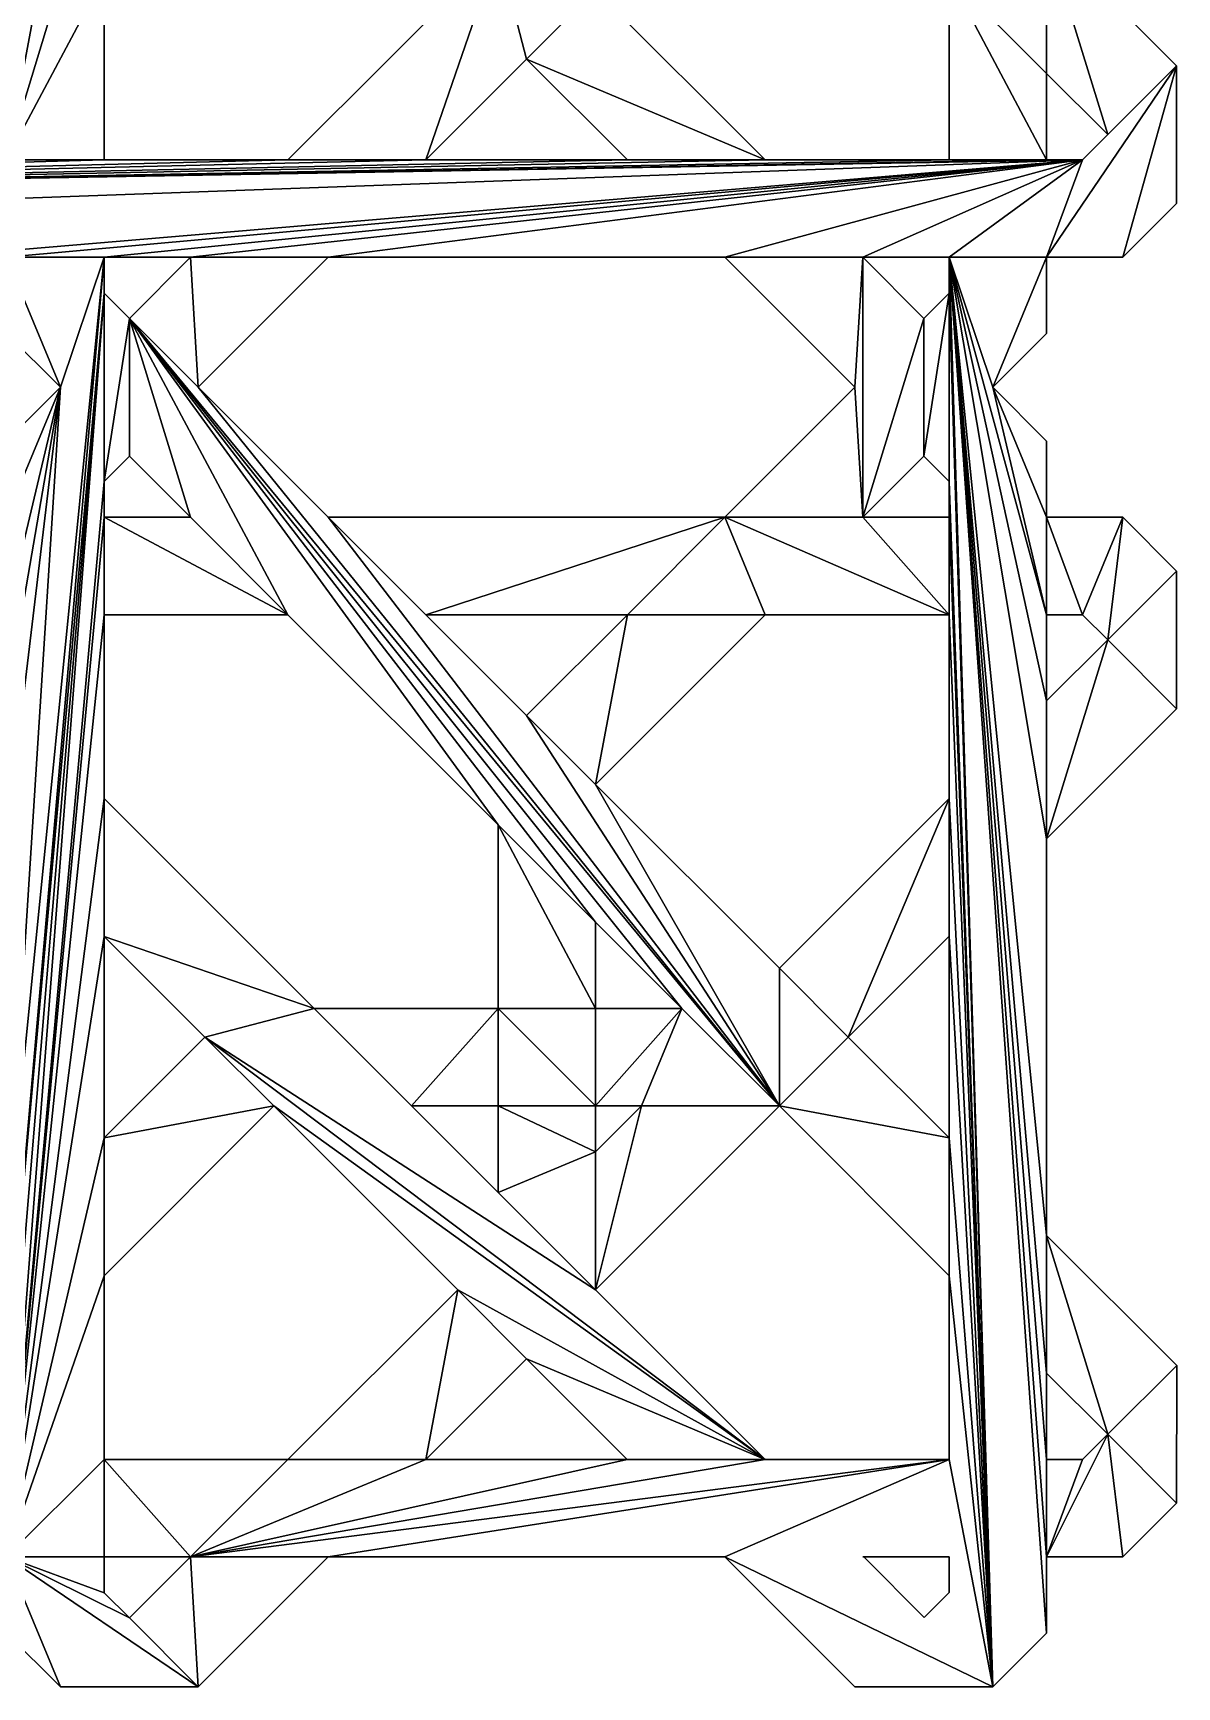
# Model space of a CAD drawing. Header units: centimetres. Extents: x -473 to 395, y -868 to 85.
# Drawn here: x 39 to 50, y 35 to 50.91 of the extents above; entities that cross this region are included whole.
import ezdxf

# ---------------------------------------------------------------- set-up
doc = ezdxf.new("R2010")
doc.units = ezdxf.units.CM
doc.layers.get('0').update_dxf_attribs({"true_color": 0x5890e1})

msp = doc.modelspace()

# ---------------------------------------------------------------- meshes
at = {"color": 7, "true_color": 0xffffff}
mesh = msp.add_polyface(dxfattribs=at)
corners = [(39.687, 52.781, -0.5), (39.687, 54.718, 0.5), (39.687, 52.781, 0.5), (39.687, 49.687, -0.5), (39.687, 51.455, -0.5), (39.687, 51.455, 0.5), (39.687, 49.687, 0.5), (39.931, 48.163, -0.5), (39.687, 48.406, -0.5), (39.687, 48.406, 0.5), (39.931, 48.163, 0.5), (39.687, 48.75, -0.5), (39.687, 48.75, 0.5), (38.75, 49.687, -0.5), (38.406, 49.687, -0.5), (38.406, 49.687, 0.5), (38.75, 49.687, 0.5), (38.163, 49.931, -0.5), (38.163, 49.931, 0.5), (38.75, 50.518, -0.5), (38.75, 50.518, 0.5), (38.75, 55.656, -0.5), (38.75, 51.843, -0.5), (38.75, 51.843, 0.5), (37.5, 50.593, -0.5), (37.5, 50.593, 0.5), (39.268, 47.5, -0.5), (38.75, 46.982, -0.5), (38.75, 46.982, 0.5), (39.268, 47.5, 0.5), (36.982, 48.75, -0.5), (37.5, 49.268, -0.5), (37.5, 49.268, 0.5), (38.018, 48.75, -0.5), (38.018, 48.75, 0.5), (38.75, 48.75, -0.5), (38.75, 48.75, 0.5), (38.75, 48.018, -0.5), (38.75, 48.018, 0.5), (39.687, 54.718, -0.5), (39.687, 56.044, -0.5), (25, 49.268, -0.5), (46.045, 49.687, -0.5), (47.813, 49.687, -0.5), (44.719, 49.687, -0.5), (42.781, 49.687, -0.5), (36.594, 49.687, -0.5), (36.837, 49.931, -0.5), (49.094, 49.687, -0.5), (39.687, 46.594, -0.5), (39.931, 46.837, -0.5), (39.687, 56.044, 0.5), (25, 49.268, 0.5), (47.813, 49.687, 0.5), (46.045, 49.687, 0.5), (44.719, 49.687, 0.5), (42.781, 49.687, 0.5), (36.837, 49.931, 0.5), (36.594, 49.687, 0.5), (49.094, 49.687, 0.5), (39.687, 46.594, 0.5)]
mesh.append_faces([[corners[k] for k in face] for face in [(0, 1, 2), (3, 5, 6), (7, 9, 10), (8, 12, 9), (13, 15, 16), (14, 18, 15), (17, 20, 18), (19, 16, 20), (22, 25, 23), (26, 28, 29), (31, 34, 32), (33, 36, 34), (35, 38, 36), (37, 29, 38), (35, 26, 37)]], dxfattribs={"vtx0": -1, "color": 7})
mesh.append_faces([[corners[k] for k in face] for face in [(19, 39, 13), (0, 13, 39), (49, 7, 50), (3, 13, 4)]], dxfattribs={"vtx0": -1, "vtx1": -1, "color": 7})
mesh.append_faces([[corners[k] for k in face] for face in [(40, 39, 19), (22, 40, 19), (41, 44, 42), (48, 31, 41), (35, 11, 26), (4, 13, 0), (51, 20, 1), (23, 20, 51), (52, 54, 55), (59, 52, 32), (36, 29, 12), (5, 2, 16)]], dxfattribs={"vtx0": -1, "vtx1": -1, "vtx2": -1, "color": 7})
mesh.append_faces([[corners[k] for k in face] for face in [(22, 19, 17), (17, 24, 22), (41, 42, 43), (41, 45, 44), (14, 46, 47), (49, 8, 7), (23, 18, 20), (18, 23, 25), (52, 53, 54), (52, 55, 56), (15, 57, 58), (60, 10, 9)]], dxfattribs={"vtx0": -1, "vtx2": -1, "color": 7})
mesh.append_faces([[corners[k] for k in face] for face in [(20, 16, 1), (2, 1, 16), (6, 5, 16)]], dxfattribs={"vtx1": -1, "vtx2": -1, "color": 7})
mesh.append_faces([[corners[k] for k in face] for face in [(3, 4, 5), (7, 8, 9), (8, 11, 12), (13, 14, 15), (14, 17, 18), (17, 19, 20), (19, 13, 16), (21, 22, 23), (22, 24, 25), (26, 27, 28), (30, 31, 32), (31, 33, 34), (33, 35, 36), (35, 37, 38), (37, 26, 29), (36, 38, 29)]], dxfattribs={"vtx2": -1, "color": 7})
mesh = msp.add_polyface(dxfattribs=at)
corners = [(48.75, 50.517, -0.5), (49.337, 49.93, -0.5), (49.337, 49.93, 0.5), (48.75, 50.517, 0.5), (48.75, 49.687, -0.5), (47.813, 54.719, -0.5), (47.813, 52.78, -0.5), (47.813, 52.78, 0.5), (46.843, 53.75, -0.5), (46.843, 53.75, 0.5), (44.412, 52.645, -0.5), (44.412, 53.474, -0.5), (44.412, 53.474, 0.5), (44.412, 52.645, 0.5), (45.242, 53.474, -0.5), (45.242, 53.474, 0.5), (44.413, 51.319, -0.5), (46.18, 53.087, -0.5), (46.18, 53.087, 0.5), (44.413, 51.319, 0.5), (47.813, 51.454, -0.5), (47.813, 51.454, 0.5), (47.813, 49.687, -0.5), (47.813, 49.687, 0.5), (46.045, 49.687, -0.5), (46.045, 49.687, 0.5), (50, 49.268, -0.5), (50, 50.593, -0.5), (50, 50.593, 0.5), (48.75, 51.842, -0.5), (48.75, 51.842, 0.5), (48.75, 55.657, 0.5), (44.412, 54.411, -0.5), (43.75, 50.657, -0.5), (43.475, 53.474, -0.5), (43.475, 51.707, -0.5), (43.475, 54.411, -0.5), (49.094, 49.687, -0.5), (44.412, 54.411, 0.5), (43.75, 50.657, 0.5), (48.75, 49.687, 0.5), (43.475, 53.474, 0.5), (43.475, 51.707, 0.5), (47.813, 54.719, 0.5), (43.475, 54.411, 0.5), (49.094, 49.687, 0.5)]
mesh.append_faces([[corners[k] for k in face] for face in [(0, 2, 3), (6, 9, 7), (10, 12, 13), (11, 15, 12), (14, 13, 15), (16, 18, 19), (17, 21, 18), (20, 23, 21), (24, 19, 25), (27, 30, 28), (29, 31, 30)]], dxfattribs={"vtx0": -1, "color": 7})
mesh.append_faces([[corners[k] for k in face] for face in [(14, 17, 10), (1, 27, 37), (0, 29, 1), (17, 29, 20), (11, 36, 14)]], dxfattribs={"vtx0": -1, "vtx1": -1, "color": 7})
mesh.append_faces([[corners[k] for k in face] for face in [(10, 16, 35), (6, 36, 32), (29, 36, 6), (20, 29, 0), (17, 36, 29), (14, 36, 17), (13, 42, 19), (7, 38, 44), (30, 7, 44), (21, 3, 30), (18, 30, 44), (15, 18, 44)]], dxfattribs={"vtx0": -1, "vtx1": -1, "vtx2": -1, "color": 7})
mesh.append_faces([[corners[k] for k in face] for face in [(32, 8, 6), (33, 16, 24), (4, 22, 20), (20, 0, 4), (34, 11, 10), (10, 17, 16), (29, 6, 5), (1, 29, 27), (38, 7, 9), (39, 25, 19), (40, 21, 23), (21, 40, 3), (41, 13, 12), (13, 19, 18), (30, 43, 7), (2, 28, 30)]], dxfattribs={"vtx0": -1, "vtx2": -1, "color": 7})
mesh.append_faces([[corners[k] for k in face] for face in [(15, 13, 18), (2, 45, 28), (3, 2, 30), (18, 21, 30), (12, 15, 44)]], dxfattribs={"vtx1": -1, "vtx2": -1, "color": 7})
mesh.append_faces([[corners[k] for k in face] for face in [(0, 1, 2), (4, 0, 3), (5, 6, 7), (6, 8, 9), (10, 11, 12), (11, 14, 15), (14, 10, 13), (16, 17, 18), (17, 20, 21), (20, 22, 23), (24, 16, 19), (26, 27, 28), (27, 29, 30)]], dxfattribs={"vtx2": -1, "color": 7})
mesh = msp.add_polyface(dxfattribs=at)
corners = [(40.656, 53.749, -0.5), (39.687, 52.781, -0.5), (39.687, 52.781, 0.5), (40.656, 53.749, 0.5), (42.781, 49.687, -0.5), (43.75, 50.657, -0.5), (43.75, 50.657, 0.5), (42.781, 49.687, 0.5), (44.719, 49.687, 0.5), (44.719, 49.687, -0.5), (41.706, 53.474, -0.5), (43.475, 53.474, -0.5), (43.475, 53.474, 0.5), (41.706, 53.474, 0.5), (43.475, 51.707, -0.5), (43.475, 51.707, 0.5), (41.455, 49.687, -0.5), (41.455, 49.687, 0.5), (39.687, 49.687, -0.5), (39.687, 49.687, 0.5), (39.687, 51.455, -0.5), (39.687, 51.455, 0.5), (40.518, 48.75, -0.5), (39.931, 48.163, -0.5), (39.931, 48.163, 0.5), (40.518, 48.75, 0.5), (39.687, 48.75, -0.5), (39.687, 48.75, 0.5), (40.593, 47.5, -0.5), (41.843, 48.75, -0.5), (41.843, 48.75, 0.5), (40.593, 47.5, 0.5), (45.657, 48.75, 0.5), (25, 49.268, -0.5), (48.75, 49.687, -0.5), (49.094, 49.687, -0.5), (42.644, 54.411, -0.5), (47.813, 49.687, -0.5), (44.412, 52.645, -0.5), (44.413, 51.319, -0.5), (38.018, 48.75, -0.5), (37.5, 49.268, -0.5), (38.75, 48.75, -0.5), (43.475, 54.411, -0.5), (44.412, 53.474, -0.5), (25, 49.268, 0.5), (49.094, 49.687, 0.5), (48.75, 49.687, 0.5), (42.644, 54.411, 0.5), (47.813, 49.687, 0.5), (44.412, 52.645, 0.5), (44.413, 51.319, 0.5), (37.5, 49.268, 0.5), (38.018, 48.75, 0.5), (38.75, 48.75, 0.5), (39.687, 46.594, 0.5), (39.931, 46.837, 0.5), (44.412, 53.474, 0.5), (43.475, 54.411, 0.5)]
mesh.append_faces([[corners[k] for k in face] for face in [(0, 2, 3), (4, 6, 7), (5, 8, 6), (9, 7, 8), (10, 12, 13), (11, 15, 12), (14, 17, 15), (16, 19, 17), (20, 13, 21), (22, 24, 25), (26, 25, 27), (28, 30, 31), (29, 32, 30)]], dxfattribs={"vtx0": -1, "color": 7})
mesh.append_faces([[corners[k] for k in face] for face in [(0, 36, 1), (43, 1, 36), (10, 43, 11), (20, 1, 10)]], dxfattribs={"vtx0": -1, "vtx1": -1, "color": 7})
mesh.append_faces([[corners[k] for k in face] for face in [(33, 37, 34), (14, 39, 5), (35, 26, 42), (35, 29, 22), (11, 43, 44), (10, 1, 43), (45, 47, 49), (15, 6, 51), (46, 54, 27), (46, 25, 30), (12, 57, 58), (13, 58, 2)]], dxfattribs={"vtx0": -1, "vtx1": -1, "vtx2": -1, "color": 7})
mesh.append_faces([[corners[k] for k in face] for face in [(33, 34, 35), (4, 16, 14), (14, 5, 4), (22, 29, 28), (28, 23, 22), (38, 14, 11), (35, 40, 41), (35, 42, 40), (35, 22, 26), (45, 46, 47), (7, 15, 17), (15, 7, 6), (25, 31, 30), (31, 25, 24), (50, 12, 15), (46, 52, 53), (46, 53, 54), (46, 27, 25)]], dxfattribs={"vtx0": -1, "vtx2": -1, "color": 7})
mesh.append_faces([[corners[k] for k in face] for face in [(3, 2, 48), (55, 56, 24), (13, 12, 58), (21, 13, 2)]], dxfattribs={"vtx1": -1, "vtx2": -1, "color": 7})
mesh.append_faces([[corners[k] for k in face] for face in [(0, 1, 2), (4, 5, 6), (9, 4, 7), (10, 11, 12), (11, 14, 15), (14, 16, 17), (16, 18, 19), (20, 10, 13), (22, 23, 24), (26, 22, 25), (28, 29, 30)]], dxfattribs={"vtx2": -1, "color": 7})
mesh = msp.add_polyface(dxfattribs=at)
corners = [(46.983, 48.75, -0.5), (47.813, 48.75, -0.5), (47.813, 48.75, 0.5), (46.983, 48.75, 0.5), (47.813, 48.406, -0.5), (47.813, 48.406, 0.5), (47.57, 48.163, -0.5), (47.57, 48.163, 0.5), (49.337, 49.93, -0.5), (49.094, 49.687, -0.5), (49.094, 49.687, 0.5), (49.337, 49.93, 0.5), (48.75, 49.687, -0.5), (48.75, 49.687, 0.5), (48.75, 50.517, 0.5), (47.813, 49.687, -0.5), (46.045, 49.687, -0.5), (46.045, 49.687, 0.5), (47.813, 49.687, 0.5), (43.75, 50.657, -0.5), (44.719, 49.687, -0.5), (44.719, 49.687, 0.5), (41.843, 48.75, -0.5), (45.657, 48.75, -0.5), (45.657, 48.75, 0.5), (46.907, 47.5, -0.5), (46.907, 47.5, 0.5), (48.75, 46.982, -0.5), (48.233, 47.5, -0.5), (48.233, 47.5, 0.5), (48.75, 46.982, 0.5), (48.75, 48.018, -0.5), (48.75, 48.018, 0.5), (48.75, 48.75, -0.5), (48.75, 48.75, 0.5), (49.483, 48.75, -0.5), (49.483, 48.75, 0.5), (50, 49.268, -0.5), (50, 49.268, 0.5), (50, 50.593, 0.5), (47.57, 46.837, -0.5), (47.813, 46.594, -0.5), (50, 50.593, -0.5), (46.983, 46.25, -0.5), (48.75, 45.313, -0.5), (43.75, 50.657, 0.5), (47.57, 46.837, 0.5), (47.813, 46.594, 0.5), (46.983, 46.25, 0.5), (48.75, 45.313, 0.5), (41.843, 48.75, 0.5)]
mesh.append_faces([[corners[k] for k in face] for face in [(0, 2, 3), (1, 5, 2), (4, 7, 5), (6, 3, 7), (8, 10, 11), (9, 13, 10), (12, 14, 13), (15, 17, 18), (23, 26, 24), (27, 29, 30), (28, 32, 29), (31, 34, 32), (33, 36, 34), (35, 38, 36), (37, 39, 38), (35, 42, 37), (28, 33, 31)]], dxfattribs={"vtx0": -1, "color": 7})
mesh.append_faces([[corners[k] for k in face] for face in [(33, 42, 35), (23, 0, 25)]], dxfattribs={"vtx0": -1, "vtx1": -1, "color": 7})
mesh.append_faces([[corners[k] for k in face] for face in [(1, 28, 44), (1, 33, 28), (25, 0, 43), (9, 0, 23), (9, 33, 1), (9, 42, 33), (2, 49, 29), (2, 29, 34), (26, 48, 3), (10, 24, 3), (10, 2, 34), (10, 34, 39)]], dxfattribs={"vtx0": -1, "vtx1": -1, "vtx2": -1, "color": 7})
mesh.append_faces([[corners[k] for k in face] for face in [(16, 20, 19), (40, 6, 4), (4, 41, 40), (43, 0, 6), (9, 23, 22), (9, 1, 0), (17, 45, 21), (46, 5, 7), (5, 46, 47), (48, 7, 3), (10, 50, 24), (10, 3, 2)]], dxfattribs={"vtx0": -1, "vtx2": -1, "color": 7})
mesh.append_faces([[corners[k] for k in face] for face in [(34, 36, 39), (24, 26, 3)]], dxfattribs={"vtx1": -1, "vtx2": -1, "color": 7})
mesh.append_faces([[corners[k] for k in face] for face in [(0, 1, 2), (1, 4, 5), (4, 6, 7), (6, 0, 3), (8, 9, 10), (9, 12, 13), (15, 16, 17), (19, 20, 21), (22, 23, 24), (23, 25, 26), (27, 28, 29), (28, 31, 32), (31, 33, 34), (33, 35, 36), (35, 37, 38), (36, 38, 39), (29, 32, 34)]], dxfattribs={"vtx2": -1, "color": 7})
mesh = msp.add_polyface(dxfattribs=at)
corners = [(32.219, 49.687, -0.5), (30.281, 49.687, 0.5), (32.219, 49.687, 0.5), (35.313, 49.687, -0.5), (33.545, 49.687, -0.5), (33.545, 49.687, 0.5), (35.313, 49.687, 0.5), (35.313, 48.75, -0.5), (35.313, 48.406, -0.5), (35.313, 48.406, 0.5), (35.313, 48.75, 0.5), (35.069, 48.163, -0.5), (35.069, 48.163, 0.5), (34.482, 48.75, -0.5), (34.482, 48.75, 0.5), (36.594, 49.687, -0.5), (36.25, 49.687, -0.5), (36.25, 49.687, 0.5), (35.732, 47.5, -0.5), (36.25, 48.018, -0.5), (36.25, 48.018, 0.5), (35.732, 47.5, 0.5), (36.25, 48.75, -0.5), (36.25, 48.75, 0.5), (36.982, 48.75, -0.5), (36.982, 48.75, 0.5), (37.5, 49.268, 0.5), (29.343, 48.75, -0.5), (33.157, 48.75, -0.5), (33.157, 48.75, 0.5), (34.407, 47.5, -0.5), (34.407, 47.5, 0.5), (25, 49.268, -0.5), (41.455, 49.687, -0.5), (42.781, 49.687, -0.5), (39.687, 49.687, -0.5), (37.5, 49.268, -0.5), (35.069, 46.837, -0.5), (28.017, 48.75, -0.5), (34.482, 46.25, -0.5), (38.75, 49.687, -0.5), (38.406, 49.687, -0.5), (25, 49.268, 0.5), (42.781, 49.687, 0.5), (41.455, 49.687, 0.5), (39.687, 49.687, 0.5), (35.069, 46.837, 0.5), (28.017, 48.75, 0.5), (29.343, 48.75, 0.5), (34.482, 46.25, 0.5), (38.75, 49.687, 0.5), (38.406, 49.687, 0.5), (36.594, 49.687, 0.5)]
mesh.append_faces([[corners[k] for k in face] for face in [(0, 1, 2), (3, 5, 6), (7, 9, 10), (8, 12, 9), (11, 14, 12), (13, 10, 14), (18, 20, 21), (19, 23, 20), (22, 25, 23), (24, 26, 25), (28, 31, 29), (22, 36, 24), (18, 22, 19)]], dxfattribs={"vtx0": -1, "color": 7})
mesh.append_faces([[corners[k] for k in face] for face in [(3, 32, 4)]], dxfattribs={"vtx0": -1, "vtx1": -1, "color": 7})
mesh.append_faces([[corners[k] for k in face] for face in [(32, 33, 34), (37, 22, 18), (36, 27, 38), (36, 13, 28), (22, 7, 36), (39, 8, 22), (32, 40, 35), (32, 15, 41), (3, 16, 32), (42, 43, 44), (46, 21, 23), (26, 47, 48), (26, 29, 14), (23, 26, 10), (49, 23, 9), (42, 45, 50), (42, 51, 52), (6, 42, 17)]], dxfattribs={"vtx0": -1, "vtx1": -1, "vtx2": -1, "color": 7})
mesh.append_faces([[corners[k] for k in face] for face in [(11, 30, 28), (28, 13, 11), (32, 35, 33), (36, 28, 27), (36, 7, 13), (22, 8, 7), (32, 41, 40), (32, 16, 15), (12, 29, 31), (29, 12, 14), (42, 44, 45), (26, 48, 29), (26, 14, 10), (23, 10, 9), (42, 50, 51), (42, 52, 17)]], dxfattribs={"vtx0": -1, "vtx2": -1, "color": 7})
mesh.append_faces([[corners[k] for k in face] for face in [(6, 5, 42)]], dxfattribs={"vtx1": -1, "vtx2": -1, "color": 7})
mesh.append_faces([[corners[k] for k in face] for face in [(3, 4, 5), (7, 8, 9), (8, 11, 12), (11, 13, 14), (13, 7, 10), (15, 16, 17), (18, 19, 20), (19, 22, 23), (22, 24, 25), (27, 28, 29), (28, 30, 31), (23, 25, 26), (21, 20, 23)]], dxfattribs={"vtx2": -1, "color": 7})
mesh = msp.add_polyface(dxfattribs=at)
corners = [(39.687, 40.282, -0.5), (39.687, 42.219, -0.5), (39.687, 42.219, 0.5), (39.687, 40.282, 0.5), (38.75, 44.482, -0.5), (38.163, 45.069, -0.5), (38.163, 45.069, 0.5), (38.75, 44.482, 0.5), (38.406, 45.313, -0.5), (38.406, 45.313, 0.5), (38.75, 45.313, -0.5), (38.75, 45.313, 0.5), (38.75, 46.982, -0.5), (38.75, 46.25, -0.5), (38.75, 46.25, 0.5), (38.75, 46.982, 0.5), (38.018, 46.25, -0.5), (38.018, 46.25, 0.5), (37.5, 45.732, -0.5), (37.5, 45.732, 0.5), (36.982, 46.25, 0.5), (37.5, 44.407, -0.5), (38.75, 43.157, -0.5), (38.75, 43.157, 0.5), (37.5, 44.407, 0.5), (38.75, 39.344, 0.5), (36.837, 45.069, -0.5), (36.25, 44.482, -0.5), (36.594, 45.313, -0.5), (39.687, 46.594, -0.5), (38.75, 36.251, -0.5), (39.687, 48.406, -0.5), (39.687, 46.25, -0.5), (39.687, 45.313, -0.5), (39.687, 43.545, -0.5), (39.268, 47.5, -0.5), (38.75, 38.018, -0.5), (38.75, 37.188, -0.5), (38.75, 39.344, -0.5), (39.687, 48.75, -0.5), (36.837, 45.069, 0.5), (36.25, 44.482, 0.5), (36.594, 45.313, 0.5), (39.687, 46.594, 0.5), (39.687, 48.406, 0.5), (38.75, 36.251, 0.5), (39.687, 46.25, 0.5), (39.687, 45.313, 0.5), (39.687, 43.545, 0.5), (39.268, 47.5, 0.5), (38.75, 38.018, 0.5), (38.75, 37.188, 0.5), (39.687, 48.75, 0.5)]
mesh.append_faces([[corners[k] for k in face] for face in [(0, 2, 3), (4, 6, 7), (5, 9, 6), (8, 11, 9), (10, 7, 11), (12, 14, 15), (13, 17, 14), (16, 19, 17), (18, 20, 19), (21, 23, 24), (22, 25, 23), (13, 18, 16), (35, 13, 12)]], dxfattribs={"vtx0": -1, "color": 7})
mesh.append_faces([[corners[k] for k in face] for face in [(26, 13, 27), (28, 13, 26), (32, 30, 29), (34, 30, 33), (36, 31, 37), (21, 4, 22)]], dxfattribs={"vtx0": -1, "vtx1": -1, "color": 7})
mesh.append_faces([[corners[k] for k in face] for face in [(28, 18, 13), (29, 30, 31), (33, 30, 32), (35, 10, 13), (22, 4, 35), (38, 39, 36), (35, 39, 38), (42, 14, 19), (43, 44, 45), (47, 46, 45), (49, 14, 11), (23, 49, 7), (25, 50, 52), (49, 25, 52)]], dxfattribs={"vtx0": -1, "vtx1": -1, "vtx2": -1, "color": 7})
mesh.append_faces([[corners[k] for k in face] for face in [(35, 38, 22), (36, 39, 31), (13, 8, 5), (13, 10, 8), (35, 4, 10), (21, 5, 4), (49, 23, 25), (50, 44, 52), (14, 6, 9), (14, 9, 11), (49, 11, 7), (24, 7, 6)]], dxfattribs={"vtx0": -1, "vtx2": -1, "color": 7})
mesh.append_faces([[corners[k] for k in face] for face in [(40, 41, 14), (42, 40, 14), (46, 43, 45), (48, 47, 45), (50, 51, 44), (24, 23, 7)]], dxfattribs={"vtx1": -1, "vtx2": -1, "color": 7})
mesh.append_faces([[corners[k] for k in face] for face in [(0, 1, 2), (4, 5, 6), (5, 8, 9), (8, 10, 11), (10, 4, 7), (12, 13, 14), (13, 16, 17), (16, 18, 19), (21, 22, 23), (14, 17, 19), (49, 15, 14)]], dxfattribs={"vtx2": -1, "color": 7})
mesh = msp.add_polyface(dxfattribs=at)
corners = [(47.813, 36.251, -0.5), (46.993, 36.251, 0.5), (47.813, 36.251, 0.5), (46.993, 36.251, -0.5), (47.573, 35.667, -0.5), (47.573, 35.667, 0.5), (47.813, 35.908, -0.5), (47.813, 35.908, 0.5), (47.813, 36.251, -0.5), (47.813, 36.251, 0.5), (46.982, 36.251, 0.5), (46.982, 36.251, -0.5), (47.813, 38.955, -0.5), (47.813, 37.188, -0.5), (47.813, 37.188, 0.5), (47.813, 38.955, 0.5), (47.813, 42.22, -0.5), (47.813, 40.281, -0.5), (47.813, 40.281, 0.5), (46.843, 41.25, 0.5), (48.75, 38.018, -0.5), (49.337, 37.431, -0.5), (49.337, 37.431, 0.5), (48.75, 38.018, 0.5), (49.094, 37.188, -0.5), (49.094, 37.188, 0.5), (48.75, 37.188, -0.5), (48.75, 37.188, 0.5), (46.906, 35.001, -0.5), (48.232, 35.001, -0.5), (48.232, 35.001, 0.5), (48.749, 35.519, -0.5), (48.749, 35.519, 0.5), (48.749, 36.251, -0.5), (48.749, 36.251, 0.5), (49.481, 36.251, -0.5), (49.481, 36.251, 0.5), (49.999, 36.768, -0.5), (49.999, 36.768, 0.5), (50.003, 38.091, -0.5), (50.003, 38.091, 0.5), (48.75, 39.343, -0.5), (48.75, 39.343, 0.5), (48.75, 43.158, 0.5), (47.813, 48.75, -0.5), (47.813, 43.546, -0.5), (47.813, 48.75, 0.5), (47.813, 42.22, 0.5), (47.813, 43.546, 0.5)]
mesh.append_faces([[corners[k] for k in face] for face in [(0, 1, 2), (4, 7, 5), (6, 9, 7), (8, 10, 9), (12, 14, 15), (17, 19, 18), (20, 22, 23), (21, 25, 22), (24, 27, 25), (26, 23, 27), (29, 32, 30), (31, 34, 32), (33, 36, 34), (35, 38, 36), (37, 40, 38), (39, 42, 40), (41, 43, 42)]], dxfattribs={"vtx0": -1, "color": 7})
mesh.append_faces([[corners[k] for k in face] for face in [(20, 41, 21), (12, 29, 13), (16, 29, 17)]], dxfattribs={"vtx0": -1, "vtx1": -1, "color": 7})
mesh.append_faces([[corners[k] for k in face] for face in [(44, 26, 33), (17, 29, 12), (45, 29, 16), (46, 34, 27), (18, 15, 30), (48, 47, 30)]], dxfattribs={"vtx0": -1, "vtx1": -1, "vtx2": -1, "color": 7})
mesh.append_faces([[corners[k] for k in face] for face in [(33, 24, 21), (44, 31, 29), (44, 33, 31), (21, 35, 33), (21, 37, 35), (21, 39, 37), (33, 26, 24), (21, 41, 39), (34, 22, 25), (46, 30, 32), (46, 32, 34), (22, 34, 36), (22, 36, 38), (22, 38, 40), (34, 25, 27), (22, 40, 42)]], dxfattribs={"vtx0": -1, "vtx2": -1, "color": 7})
mesh.append_faces([[corners[k] for k in face] for face in [(23, 22, 42), (15, 14, 30), (47, 18, 30)]], dxfattribs={"vtx1": -1, "vtx2": -1, "color": 7})
mesh.append_faces([[corners[k] for k in face] for face in [(3, 4, 5), (4, 6, 7), (6, 8, 9), (11, 0, 2), (12, 13, 14), (16, 17, 18), (20, 21, 22), (21, 24, 25), (24, 26, 27), (26, 20, 23), (28, 29, 30), (29, 31, 32), (31, 33, 34), (33, 35, 36), (35, 37, 38), (37, 39, 40), (39, 41, 42)]], dxfattribs={"vtx2": -1, "color": 7})
mesh = msp.add_polyface(dxfattribs=at)
corners = [(47.813, 46.594, -0.5), (47.813, 46.25, -0.5), (47.813, 46.25, 0.5), (47.813, 46.594, 0.5), (48.75, 45.313, -0.5), (49.094, 45.313, -0.5), (49.094, 45.313, 0.5), (48.75, 45.313, 0.5), (49.337, 45.07, -0.5), (49.337, 45.07, 0.5), (48.75, 44.483, -0.5), (48.75, 44.483, 0.5), (47.813, 42.22, -0.5), (47.813, 40.281, 0.5), (47.813, 42.22, 0.5), (47.813, 45.313, -0.5), (47.813, 43.546, -0.5), (47.813, 43.546, 0.5), (47.813, 45.313, 0.5), (48.75, 39.343, -0.5), (48.75, 43.158, -0.5), (48.75, 43.158, 0.5), (50, 44.407, -0.5), (50, 44.407, 0.5), (50, 45.732, -0.5), (50, 45.732, 0.5), (49.483, 46.25, -0.5), (49.483, 46.25, 0.5), (48.75, 46.25, -0.5), (48.75, 46.25, 0.5), (48.75, 46.982, -0.5), (48.75, 46.982, 0.5), (48.232, 35.001, -0.5), (47.813, 48.406, -0.5), (47.813, 48.75, -0.5), (48.75, 38.018, -0.5), (48.75, 37.188, -0.5), (48.233, 47.5, -0.5), (48.232, 35.001, 0.5), (47.813, 48.75, 0.5), (47.813, 48.406, 0.5), (48.75, 37.188, 0.5), (48.75, 38.018, 0.5), (48.75, 39.343, 0.5), (48.233, 47.5, 0.5)]
mesh.append_faces([[corners[k] for k in face] for face in [(0, 2, 3), (4, 6, 7), (5, 9, 6), (8, 11, 9), (10, 7, 11), (12, 13, 14), (15, 17, 18), (20, 23, 21), (22, 25, 23), (24, 27, 25), (26, 29, 27), (28, 31, 29), (28, 37, 30)]], dxfattribs={"vtx0": -1, "color": 7})
mesh.append_faces([[corners[k] for k in face] for face in [(5, 26, 8), (4, 28, 5), (15, 32, 16)]], dxfattribs={"vtx0": -1, "vtx1": -1, "color": 7})
mesh.append_faces([[corners[k] for k in face] for face in [(34, 19, 35), (34, 10, 20), (32, 0, 33), (4, 37, 28), (15, 1, 32), (39, 42, 43), (39, 21, 11), (38, 40, 3), (7, 29, 44), (18, 38, 2)]], dxfattribs={"vtx0": -1, "vtx1": -1, "vtx2": -1, "color": 7})
mesh.append_faces([[corners[k] for k in face] for face in [(32, 33, 34), (20, 10, 8), (8, 22, 20), (8, 24, 22), (34, 35, 36), (34, 20, 19), (34, 4, 10), (8, 26, 24), (5, 28, 26), (32, 1, 0), (38, 39, 40), (21, 9, 11), (9, 21, 23), (9, 23, 25), (39, 41, 42), (39, 43, 21), (39, 11, 7), (9, 25, 27), (6, 27, 29), (38, 3, 2)]], dxfattribs={"vtx0": -1, "vtx2": -1, "color": 7})
mesh.append_faces([[corners[k] for k in face] for face in [(6, 9, 27), (7, 6, 29), (18, 17, 38)]], dxfattribs={"vtx1": -1, "vtx2": -1, "color": 7})
mesh.append_faces([[corners[k] for k in face] for face in [(0, 1, 2), (4, 5, 6), (5, 8, 9), (8, 10, 11), (10, 4, 7), (15, 16, 17), (19, 20, 21), (20, 22, 23), (22, 24, 25), (24, 26, 27), (26, 28, 29), (28, 30, 31), (29, 31, 44)]], dxfattribs={"vtx2": -1, "color": 7})
mesh = msp.add_polyface(dxfattribs=at)
corners = [(39.687, 37.188, -0.5), (39.687, 38.956, -0.5), (39.687, 38.956, 0.5), (39.687, 37.188, 0.5), (38.163, 37.431, -0.5), (38.75, 38.018, -0.5), (38.75, 38.018, 0.5), (38.163, 37.431, 0.5), (38.75, 37.188, -0.5), (38.75, 37.188, 0.5), (38.406, 37.188, -0.5), (38.406, 37.188, 0.5), (39.931, 35.664, -0.5), (39.687, 35.907, -0.5), (39.687, 35.907, 0.5), (39.687, 36.251, -0.5), (39.687, 36.251, 0.5), (38.75, 43.157, -0.5), (38.75, 39.344, -0.5), (38.75, 39.344, 0.5), (37.5, 38.094, -0.5), (37.5, 38.094, 0.5), (36.982, 36.251, -0.5), (37.5, 36.768, -0.5), (37.5, 36.768, 0.5), (38.018, 36.251, -0.5), (38.018, 36.251, 0.5), (38.75, 36.251, -0.5), (38.75, 36.251, 0.5), (38.75, 35.519, -0.5), (38.75, 35.519, 0.5), (39.268, 35.001, -0.5), (39.268, 35.001, 0.5), (40.593, 35.001, 0.5), (35.313, 38.956, -0.5), (36.594, 37.188, -0.5), (36.837, 37.431, -0.5), (40.593, 35.001, -0.5), (39.687, 42.219, -0.5), (39.687, 43.545, -0.5), (39.687, 40.282, -0.5), (35.313, 36.251, -0.5), (39.687, 48.406, -0.5), (35.313, 38.956, 0.5), (36.837, 37.431, 0.5), (36.594, 37.188, 0.5), (39.687, 42.219, 0.5), (39.687, 43.545, 0.5), (39.687, 40.282, 0.5), (39.931, 35.664, 0.5), (35.313, 36.251, 0.5), (39.687, 48.406, 0.5)]
mesh.append_faces([[corners[k] for k in face] for face in [(0, 2, 3), (4, 6, 7), (5, 9, 6), (8, 11, 9), (10, 7, 11), (13, 16, 14), (18, 21, 19), (23, 26, 24), (25, 28, 26), (27, 30, 28), (29, 32, 30), (31, 33, 32), (27, 31, 29), (23, 27, 25)]], dxfattribs={"vtx0": -1, "color": 7})
mesh.append_faces([[corners[k] for k in face] for face in [(40, 27, 38), (0, 27, 1), (13, 27, 15), (12, 27, 13), (18, 5, 20)]], dxfattribs={"vtx0": -1, "vtx1": -1, "color": 7})
mesh.append_faces([[corners[k] for k in face] for face in [(38, 27, 39), (1, 27, 40), (15, 27, 0), (12, 37, 27), (8, 23, 41), (8, 27, 23), (8, 42, 27), (46, 47, 28), (2, 48, 28), (16, 3, 28), (49, 28, 33), (9, 50, 24), (9, 24, 28), (9, 28, 51)]], dxfattribs={"vtx0": -1, "vtx1": -1, "vtx2": -1, "color": 7})
mesh.append_faces([[corners[k] for k in face] for face in [(34, 4, 10), (10, 35, 36), (27, 37, 31), (20, 5, 4), (43, 11, 7), (11, 44, 45), (28, 32, 33), (21, 7, 6)]], dxfattribs={"vtx0": -1, "vtx2": -1, "color": 7})
mesh.append_faces([[corners[k] for k in face] for face in [(48, 46, 28), (3, 2, 28), (14, 16, 28), (49, 14, 28), (19, 21, 6)]], dxfattribs={"vtx1": -1, "vtx2": -1, "color": 7})
mesh.append_faces([[corners[k] for k in face] for face in [(0, 1, 2), (4, 5, 6), (5, 8, 9), (8, 10, 11), (10, 4, 7), (12, 13, 14), (13, 15, 16), (17, 18, 19), (18, 20, 21), (22, 23, 24), (23, 25, 26), (25, 27, 28), (27, 29, 30), (29, 31, 32), (28, 30, 32), (24, 26, 28)]], dxfattribs={"vtx2": -1, "color": 7})
mesh = msp.add_polyface(dxfattribs=at)
corners = [(40.656, 41.251, -0.5), (39.687, 40.282, 0.5), (40.656, 41.251, 0.5), (39.687, 42.219, -0.5), (39.687, 42.219, 0.5), (43.75, 44.343, -0.5), (42.781, 45.313, -0.5), (42.781, 45.313, 0.5), (43.75, 44.343, 0.5), (44.719, 45.313, 0.5), (39.687, 43.545, -0.5), (39.687, 45.313, -0.5), (39.687, 45.313, 0.5), (39.687, 43.545, 0.5), (41.455, 45.313, -0.5), (41.455, 45.313, 0.5), (43.475, 43.293, -0.5), (43.475, 43.293, 0.5), (43.475, 41.526, -0.5), (43.475, 41.526, 0.5), (41.706, 41.526, -0.5), (41.706, 41.526, 0.5), (39.687, 46.25, -0.5), (39.687, 46.594, -0.5), (39.687, 46.594, 0.5), (39.687, 46.25, 0.5), (39.931, 46.837, -0.5), (39.931, 46.837, 0.5), (40.518, 46.25, -0.5), (40.518, 46.25, 0.5), (45.657, 46.25, -0.5), (41.843, 46.25, -0.5), (41.843, 46.25, 0.5), (40.593, 47.5, -0.5), (40.593, 47.5, 0.5), (46.18, 40.588, -0.5), (39.931, 48.163, -0.5), (42.644, 40.589, -0.5), (43.475, 40.589, -0.5), (45.242, 41.526, -0.5), (44.412, 42.355, -0.5), (41.319, 40.588, 0.5), (39.931, 48.163, 0.5), (46.18, 40.588, 0.5), (42.644, 40.589, 0.5), (43.475, 40.589, 0.5), (45.242, 41.526, 0.5), (44.412, 42.355, 0.5), (45.657, 46.25, 0.5)]
mesh.append_faces([[corners[k] for k in face] for face in [(0, 1, 2), (3, 2, 4), (5, 7, 8), (6, 9, 7), (10, 12, 13), (11, 15, 12), (14, 17, 15), (16, 19, 17), (18, 21, 19), (20, 13, 21), (22, 24, 25), (23, 27, 24), (26, 29, 27), (28, 25, 29), (31, 34, 32)]], dxfattribs={"vtx0": -1, "color": 7})
mesh.append_faces([[corners[k] for k in face] for face in [(20, 3, 10), (31, 35, 33), (18, 37, 20), (40, 36, 39), (14, 36, 16), (28, 14, 22), (26, 36, 28), (30, 6, 31)]], dxfattribs={"vtx0": -1, "vtx1": -1, "color": 7})
mesh.append_faces([[corners[k] for k in face] for face in [(33, 35, 36), (39, 36, 35), (16, 36, 40), (28, 36, 14), (34, 42, 43), (46, 43, 42), (17, 47, 42), (29, 15, 42)]], dxfattribs={"vtx0": -1, "vtx1": -1, "vtx2": -1, "color": 7})
mesh.append_faces([[corners[k] for k in face] for face in [(20, 0, 3), (18, 38, 37), (22, 14, 11), (31, 6, 5), (21, 4, 2), (19, 44, 45), (25, 12, 15), (32, 8, 7)]], dxfattribs={"vtx0": -1, "vtx2": -1, "color": 7})
mesh.append_faces([[corners[k] for k in face] for face in [(2, 1, 41), (21, 13, 4), (32, 34, 43), (19, 21, 44), (47, 46, 42), (15, 17, 42), (29, 25, 15), (27, 29, 42), (48, 32, 7)]], dxfattribs={"vtx1": -1, "vtx2": -1, "color": 7})
mesh.append_faces([[corners[k] for k in face] for face in [(3, 0, 2), (5, 6, 7), (10, 11, 12), (11, 14, 15), (14, 16, 17), (16, 18, 19), (18, 20, 21), (20, 10, 13), (22, 23, 24), (23, 26, 27), (26, 28, 29), (28, 22, 25), (30, 31, 32), (31, 33, 34)]], dxfattribs={"vtx2": -1, "color": 7})
mesh = msp.add_polyface(dxfattribs=at)
corners = [(47.57, 46.837, -0.5), (47.813, 46.594, -0.5), (47.813, 46.594, 0.5), (47.57, 46.837, 0.5), (47.813, 46.25, -0.5), (46.983, 46.25, -0.5), (46.983, 46.25, 0.5), (47.813, 46.25, 0.5), (46.843, 41.25, -0.5), (47.813, 42.22, -0.5), (47.813, 42.22, 0.5), (46.843, 41.25, 0.5), (45.242, 41.526, -0.5), (44.412, 41.526, -0.5), (44.412, 41.526, 0.5), (45.242, 41.526, 0.5), (44.412, 42.355, -0.5), (44.412, 42.355, 0.5), (46.045, 45.313, -0.5), (47.813, 45.313, -0.5), (47.813, 45.313, 0.5), (46.045, 45.313, 0.5), (47.813, 43.546, -0.5), (46.18, 41.913, -0.5), (46.18, 41.913, 0.5), (47.813, 43.546, 0.5), (44.413, 43.681, -0.5), (44.413, 43.681, 0.5), (44.719, 45.313, -0.5), (43.75, 44.343, -0.5), (43.75, 44.343, 0.5), (44.719, 45.313, 0.5), (42.781, 45.313, -0.5), (45.657, 46.25, -0.5), (41.843, 46.25, 0.5), (45.657, 46.25, 0.5), (46.907, 47.5, -0.5), (46.907, 47.5, 0.5), (46.18, 40.588, -0.5), (43.475, 43.293, -0.5), (43.475, 41.526, -0.5), (47.57, 48.163, -0.5), (41.843, 46.25, -0.5), (46.18, 40.588, 0.5), (43.475, 43.293, 0.5), (43.475, 41.526, 0.5), (47.57, 48.163, 0.5), (42.781, 45.313, 0.5)]
mesh.append_faces([[corners[k] for k in face] for face in [(0, 2, 3), (4, 6, 7), (5, 3, 6), (8, 10, 11), (12, 14, 15), (13, 17, 14), (16, 15, 17), (18, 20, 21), (22, 24, 25), (23, 27, 24), (26, 21, 27), (28, 30, 31), (33, 34, 35), (36, 35, 37)]], dxfattribs={"vtx0": -1, "color": 7})
mesh.append_faces([[corners[k] for k in face] for face in [(39, 13, 40), (5, 41, 0), (36, 5, 33)]], dxfattribs={"vtx0": -1, "vtx1": -1, "color": 7})
mesh.append_faces([[corners[k] for k in face] for face in [(38, 23, 8), (38, 29, 26), (42, 29, 38), (33, 18, 28), (33, 5, 19), (43, 11, 24), (43, 27, 30), (34, 43, 30), (35, 31, 21), (35, 20, 6)]], dxfattribs={"vtx0": -1, "vtx1": -1, "vtx2": -1, "color": 7})
mesh.append_faces([[corners[k] for k in face] for face in [(22, 9, 8), (8, 23, 22), (26, 29, 28), (28, 18, 26), (39, 16, 13), (38, 26, 23), (33, 28, 32), (33, 19, 18), (19, 5, 4), (25, 11, 10), (11, 25, 24), (27, 31, 30), (31, 27, 21), (44, 14, 17), (43, 24, 27), (35, 47, 31), (35, 21, 20), (20, 7, 6)]], dxfattribs={"vtx0": -1, "vtx2": -1, "color": 7})
mesh.append_faces([[corners[k] for k in face] for face in [(44, 45, 14), (6, 3, 46), (37, 35, 6)]], dxfattribs={"vtx1": -1, "vtx2": -1, "color": 7})
mesh.append_faces([[corners[k] for k in face] for face in [(0, 1, 2), (4, 5, 6), (5, 0, 3), (8, 9, 10), (12, 13, 14), (13, 16, 17), (16, 12, 15), (18, 19, 20), (22, 23, 24), (23, 26, 27), (26, 18, 21), (28, 29, 30), (32, 28, 31), (36, 33, 35)]], dxfattribs={"vtx2": -1, "color": 7})
mesh = msp.add_polyface(dxfattribs=at)
corners = [(43.475, 39.757, -0.5), (42.644, 40.589, -0.5), (42.644, 40.589, 0.5), (43.475, 39.757, 0.5), (43.475, 40.589, -0.5), (43.475, 40.589, 0.5), (40.656, 41.251, -0.5), (39.687, 40.282, -0.5), (39.687, 40.282, 0.5), (41.319, 40.588, -0.5), (43.087, 38.82, -0.5), (43.087, 38.82, 0.5), (41.319, 40.588, 0.5), (41.455, 37.188, -0.5), (41.455, 37.188, 0.5), (39.687, 37.188, -0.5), (39.687, 37.188, 0.5), (39.687, 38.956, -0.5), (39.687, 38.956, 0.5), (42.781, 37.188, -0.5), (43.75, 38.157, -0.5), (43.75, 38.157, 0.5), (42.781, 37.188, 0.5), (44.718, 37.188, -0.5), (40.518, 36.251, -0.5), (39.931, 35.664, -0.5), (39.931, 35.664, 0.5), (40.518, 36.251, 0.5), (39.687, 35.907, 0.5), (39.687, 36.251, -0.5), (39.687, 36.251, 0.5), (39.268, 35.001, -0.5), (40.593, 35.001, -0.5), (40.593, 35.001, 0.5), (41.843, 36.251, -0.5), (41.843, 36.251, 0.5), (45.656, 36.251, 0.5), (44.412, 38.82, -0.5), (46.044, 37.188, -0.5), (41.706, 41.526, -0.5), (47.813, 37.188, -0.5), (40.656, 41.251, 0.5), (46.044, 37.188, 0.5), (44.412, 38.82, 0.5), (44.718, 37.188, 0.5), (41.706, 41.526, 0.5), (47.813, 37.188, 0.5)]
mesh.append_faces([[corners[k] for k in face] for face in [(0, 2, 3), (1, 5, 2), (4, 3, 5), (9, 11, 12), (10, 14, 11), (13, 16, 14), (17, 12, 18), (19, 21, 22), (24, 26, 27), (25, 28, 26), (29, 27, 30), (32, 35, 33), (34, 36, 35)]], dxfattribs={"vtx0": -1, "color": 7})
mesh.append_faces([[corners[k] for k in face] for face in [(17, 7, 9), (6, 9, 7), (29, 15, 24), (24, 32, 25)]], dxfattribs={"vtx0": -1, "vtx1": -1, "color": 7})
mesh.append_faces([[corners[k] for k in face] for face in [(38, 9, 6), (24, 23, 38), (24, 13, 19), (39, 37, 6), (39, 0, 37), (40, 34, 24), (42, 41, 12), (27, 42, 44), (27, 22, 14), (45, 41, 43), (45, 43, 3), (46, 27, 35)]], dxfattribs={"vtx0": -1, "vtx1": -1, "vtx2": -1, "color": 7})
mesh.append_faces([[corners[k] for k in face] for face in [(6, 37, 38), (10, 20, 19), (19, 13, 10), (38, 10, 9), (24, 19, 23), (24, 15, 13), (39, 1, 0), (24, 34, 32), (41, 42, 43), (11, 22, 21), (22, 11, 14), (42, 12, 11), (27, 44, 22), (27, 14, 16), (45, 3, 2), (27, 33, 35)]], dxfattribs={"vtx0": -1, "vtx2": -1, "color": 7})
mesh.append_faces([[corners[k] for k in face] for face in [(18, 12, 8), (30, 27, 16), (27, 26, 33)]], dxfattribs={"vtx1": -1, "vtx2": -1, "color": 7})
mesh.append_faces([[corners[k] for k in face] for face in [(0, 1, 2), (1, 4, 5), (4, 0, 3), (6, 7, 8), (9, 10, 11), (10, 13, 14), (13, 15, 16), (17, 9, 12), (19, 20, 21), (23, 19, 22), (24, 25, 26), (29, 24, 27), (31, 32, 33), (32, 34, 35)]], dxfattribs={"vtx2": -1, "color": 7})
mesh = msp.add_polyface(dxfattribs=at)
corners = [(47.813, 36.251, -0.5), (46.993, 36.251, -0.5), (46.993, 36.251, 0.5), (47.573, 35.667, 0.5), (47.813, 36.251, -0.5), (46.982, 36.251, -0.5), (46.982, 36.251, 0.5), (47.813, 36.251, 0.5), (46.044, 37.188, -0.5), (44.412, 38.82, -0.5), (44.412, 38.82, 0.5), (46.044, 37.188, 0.5), (46.18, 40.588, -0.5), (46.18, 40.588, 0.5), (47.813, 38.955, -0.5), (47.813, 38.955, 0.5), (47.813, 37.188, -0.5), (47.813, 37.188, 0.5), (47.813, 40.281, -0.5), (46.843, 41.25, -0.5), (46.843, 41.25, 0.5), (44.855, 40.589, -0.5), (44.412, 40.146, -0.5), (44.412, 40.146, 0.5), (44.855, 40.589, 0.5), (44.412, 40.589, -0.5), (44.412, 40.589, 0.5), (43.75, 38.157, -0.5), (44.718, 37.188, -0.5), (44.718, 37.188, 0.5), (43.75, 38.157, 0.5), (42.781, 37.188, 0.5), (41.843, 36.251, -0.5), (45.656, 36.251, -0.5), (45.656, 36.251, 0.5), (46.906, 35.001, -0.5), (46.906, 35.001, 0.5), (48.232, 35.001, 0.5), (40.518, 36.251, -0.5), (43.087, 38.82, -0.5), (45.242, 41.526, -0.5), (44.412, 41.526, -0.5), (43.475, 39.757, -0.5), (43.475, 40.589, -0.5), (43.475, 41.526, -0.5), (48.232, 35.001, -0.5), (40.518, 36.251, 0.5), (43.087, 38.82, 0.5), (47.813, 40.281, 0.5), (45.242, 41.526, 0.5), (44.412, 41.526, 0.5), (43.475, 39.757, 0.5), (43.475, 40.589, 0.5), (43.475, 41.526, 0.5), (41.843, 36.251, 0.5)]
mesh.append_faces([[corners[k] for k in face] for face in [(1, 3, 2), (5, 7, 6), (8, 10, 11), (9, 13, 10), (12, 15, 13), (16, 11, 17), (21, 23, 24), (22, 26, 23), (25, 24, 26), (27, 29, 30), (28, 31, 29), (33, 36, 34), (35, 37, 36), (33, 45, 35)]], dxfattribs={"vtx0": -1, "color": 7})
mesh.append_faces([[corners[k] for k in face] for face in [(12, 18, 14), (43, 22, 42)]], dxfattribs={"vtx0": -1, "vtx1": -1, "color": 7})
mesh.append_faces([[corners[k] for k in face] for face in [(8, 27, 39), (9, 42, 22), (40, 12, 21), (44, 25, 43), (44, 41, 25), (16, 45, 33), (11, 47, 30), (10, 23, 51), (49, 24, 13), (53, 52, 26), (53, 26, 50), (17, 34, 37)]], dxfattribs={"vtx0": -1, "vtx1": -1, "vtx2": -1, "color": 7})
mesh.append_faces([[corners[k] for k in face] for face in [(38, 8, 16), (9, 22, 21), (21, 12, 9), (8, 28, 27), (12, 19, 18), (40, 21, 25), (25, 41, 40), (43, 25, 22), (16, 33, 32), (46, 17, 11), (10, 24, 23), (24, 10, 13), (11, 30, 29), (13, 48, 20), (49, 26, 24), (26, 49, 50), (52, 23, 26), (17, 54, 34)]], dxfattribs={"vtx0": -1, "vtx2": -1, "color": 7})
mesh.append_faces([[corners[k] for k in face] for face in [(13, 15, 48), (52, 51, 23)]], dxfattribs={"vtx1": -1, "vtx2": -1, "color": 7})
mesh.append_faces([[corners[k] for k in face] for face in [(0, 1, 2), (4, 5, 6), (8, 9, 10), (9, 12, 13), (12, 14, 15), (16, 8, 11), (18, 19, 20), (21, 22, 23), (22, 25, 26), (25, 21, 24), (27, 28, 29), (32, 33, 34), (33, 35, 36), (34, 36, 37)]], dxfattribs={"vtx2": -1, "color": 7})

doc.saveas('drawing.dxf')
